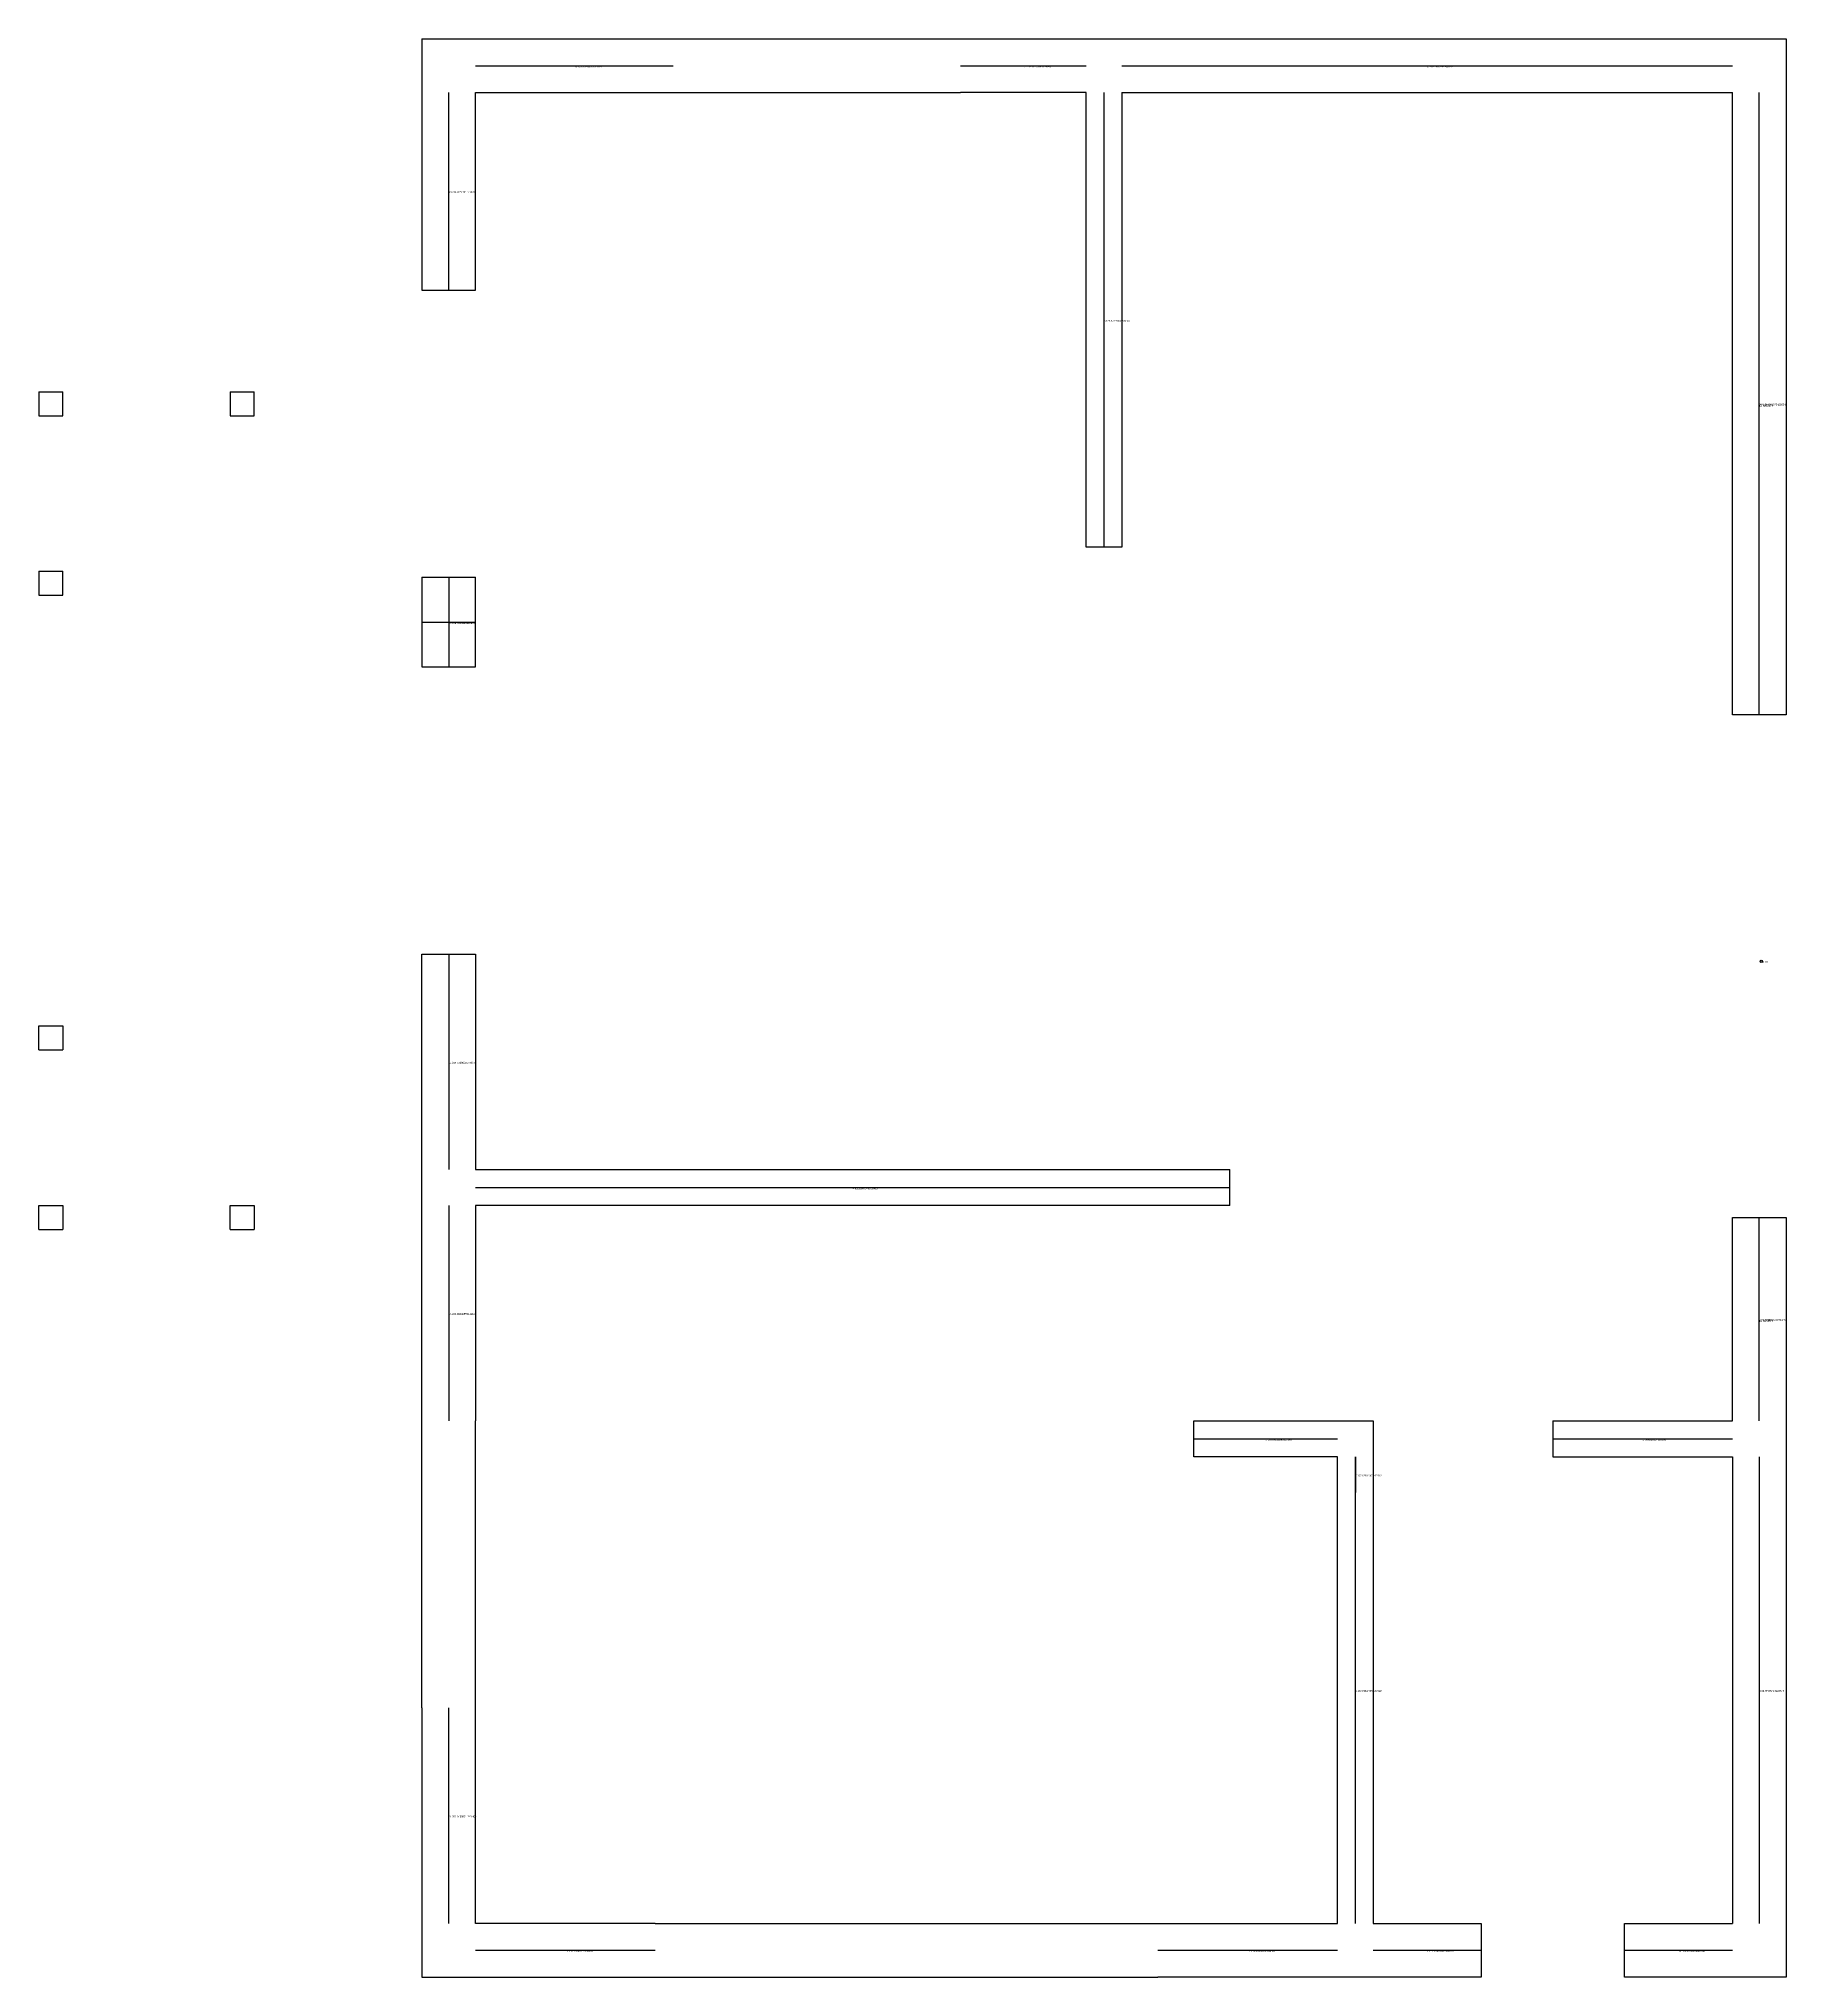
# Model space of a CAD drawing. Header units: metres. Extents: x 301 to 593, y 371 to 695.
import ezdxf

# ---------------------------------------------------------------- set-up
doc = ezdxf.new("R2010")
doc.units = ezdxf.units.M

msp = doc.modelspace()

# ---------------------------------------------------------------- linework, layer by layer
at = {"layer": 'centrelines'}
for p, q in [((374, 690.5), (407, 690.5)), ((455, 690.5), (476, 690.5)), ((482, 690.5), (584, 690.5)), ((369.5, 653), (369.5, 686)), ((479, 610), (479, 686)), ((588.5, 582), (588.5, 686)), ((369.5, 605), (369.5, 590)), ((365, 597.5), (374, 597.5)), ((369.5, 542), (369.5, 506)), ((374, 503), (500, 503)), ((369.5, 500), (369.5, 464)), ((588.5, 464), (588.5, 498)), ((494, 461), (518, 461)), ((554, 461), (584, 461)), ((521, 380), (521, 458)), ((521, 458), (521, 452)), ((588.5, 458), (588.5, 380)), ((369.5, 380), (369.5, 416)), ((374, 375.5), (404, 375.5)), ((488, 375.5), (518, 375.5)), ((524, 375.5), (542, 375.5)), ((566, 375.5), (584, 375.5))]:
    msp.add_line(p, q, dxfattribs=at)
at = {"layer": 'entity_location'}
msp.add_circle((588.83, 540.79), 0.2, dxfattribs=at)
at = {"layer": 'wall'}
for p, q in [((365, 695), (365, 653)), ((365, 695), (407, 695)), ((407, 695), (455, 695)), ((455, 695), (593, 695)), ((593, 695), (593, 582)), ((374, 653), (374, 686)), ((374, 686), (407, 686)), ((407, 686), (455, 686)), ((476, 686), (455, 686)), ((476, 610), (476, 686)), ((482, 686), (482, 610)), ((482, 686), (584, 686)), ((584, 582), (584, 686)), ((365, 653), (374, 653)), ((301, 636), (301, 632)), ((301, 636), (305, 636)), ((305, 632), (305, 636)), ((333, 636), (333, 632)), ((333, 636), (337, 636)), ((337, 632), (337, 636)), ((301, 632), (305, 632)), ((333, 632), (337, 632)), ((482, 610), (476, 610)), ((301, 606), (301, 602)), ((301, 606), (305, 606)), ((305, 602), (305, 606)), ((365, 605), (365, 590)), ((365, 605), (374, 605)), ((374, 590), (374, 605)), ((301, 602), (305, 602)), ((365, 590), (374, 590)), ((593, 582), (584, 582)), ((365, 464), (365, 542)), ((365, 542), (374, 542)), ((374, 542), (374, 506)), ((301, 526), (301, 530)), ((301, 530), (305, 530)), ((305, 530), (305, 526)), ((301, 526), (305, 526)), ((374, 506), (500, 506)), ((500, 500), (500, 506)), ((301, 496), (301, 500)), ((301, 500), (305, 500)), ((305, 500), (305, 496)), ((333, 496), (333, 500)), ((333, 500), (337, 500)), ((337, 500), (337, 496)), ((500, 500), (374, 500)), ((374, 500), (374, 464)), ((301, 496), (305, 496)), ((333, 496), (337, 496)), ((584, 464), (584, 498)), ((584, 498), (593, 498)), ((593, 498), (593, 371)), ((365, 416), (365, 464)), ((374, 416), (374, 464)), ((494, 458), (494, 464)), ((494, 464), (524, 464)), ((524, 464), (524, 452)), ((554, 464), (554, 458)), ((554, 464), (584, 464)), ((518, 458), (494, 458)), ((518, 380), (518, 458)), ((524, 458), (524, 380)), ((554, 458), (584, 458)), ((584, 458), (584, 380)), ((365, 416), (365, 371)), ((374, 380), (374, 416)), ((404, 380), (374, 380)), ((404, 380), (488, 380)), ((488, 380), (518, 380)), ((524, 380), (542, 380)), ((542, 380), (542, 371)), ((566, 371), (566, 380)), ((566, 380), (584, 380)), ((365, 371), (404, 371)), ((404, 371), (488, 371)), ((542, 371), (488, 371)), ((593, 371), (566, 371))]:
    msp.add_line(p, q, dxfattribs=at)

# ---------------------------------------------------------------- texts
at = {"layer": 'centrelines', "char_height": 0.3, "attachment_point": 1}
for s, insert in [('18 235.53710825711124', (390.5, 690.5)), ('13 187.47173694114693', (465.5, 690.5)), ('9 149.79162624934042', (533, 690.5)), ('19 246.37217911490222', (369.5, 669.5)), ('8 129.82298608606567', (479, 648)), ('0 41.214961679420554', (588.5, 634)), ('15 222.19368799972068', (369.5, 597.5)), ('17 224.78731255324539', (369.5, 597.5)), ('14 219.33389285790975', (369.5, 524)), ('4 96.53637579353905', (437, 503)), ('16 223.09389555112136', (369.5, 482)), ('1 42.787693600879145', (588.5, 481)), ('5 106.69258895157596', (506, 461)), ('2 79.9326884318666', (569, 461)), ('7 107.02814361162812', (521, 455)), ('6 107.02814361162812', (521, 419)), ('3 82.78706414128648', (588.5, 419)), ('21 252.34698311971405', (369.5, 398)), ('20 247.95797817108928', (389, 375.5)), ('12 179.82500206336982', (503, 375.5)), ('11 171.7934937938899', (533, 375.5)), ('10 165.3570606591895', (575, 375.5))]:
    msp.add_mtext(s, dxfattribs=dict(at, insert=insert))
at = {"layer": 'chosen_line', "color": 3, "char_height": 0.5, "attachment_point": 1}
for insert in [(588.5, 634), (588.5, 481)]:
    msp.add_mtext('chosen', dxfattribs=dict(at, insert=insert))
at = {"layer": 'debug', "insert": (588.83, 540.79), "char_height": 0.2, "attachment_point": 1}
msp.add_mtext('588, 540', dxfattribs=at)

doc.saveas('drawing.dxf')
